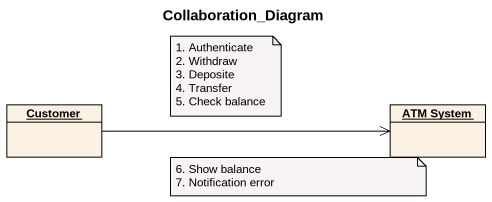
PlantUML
@startuml
title Collaboration_Diagram
hide circle
hide empty members
object Customer
object "ATM System" as ATM_System
Customer -right- ATM_System
Customer .right.> ATM_System
note as N1
  1. Authenticate
  2. Withdraw
  3. Deposite
  4. Transfer
  5. Check balance
end note
note as N2
  6. Show balance
  7. Notification error
end note
@enduml
